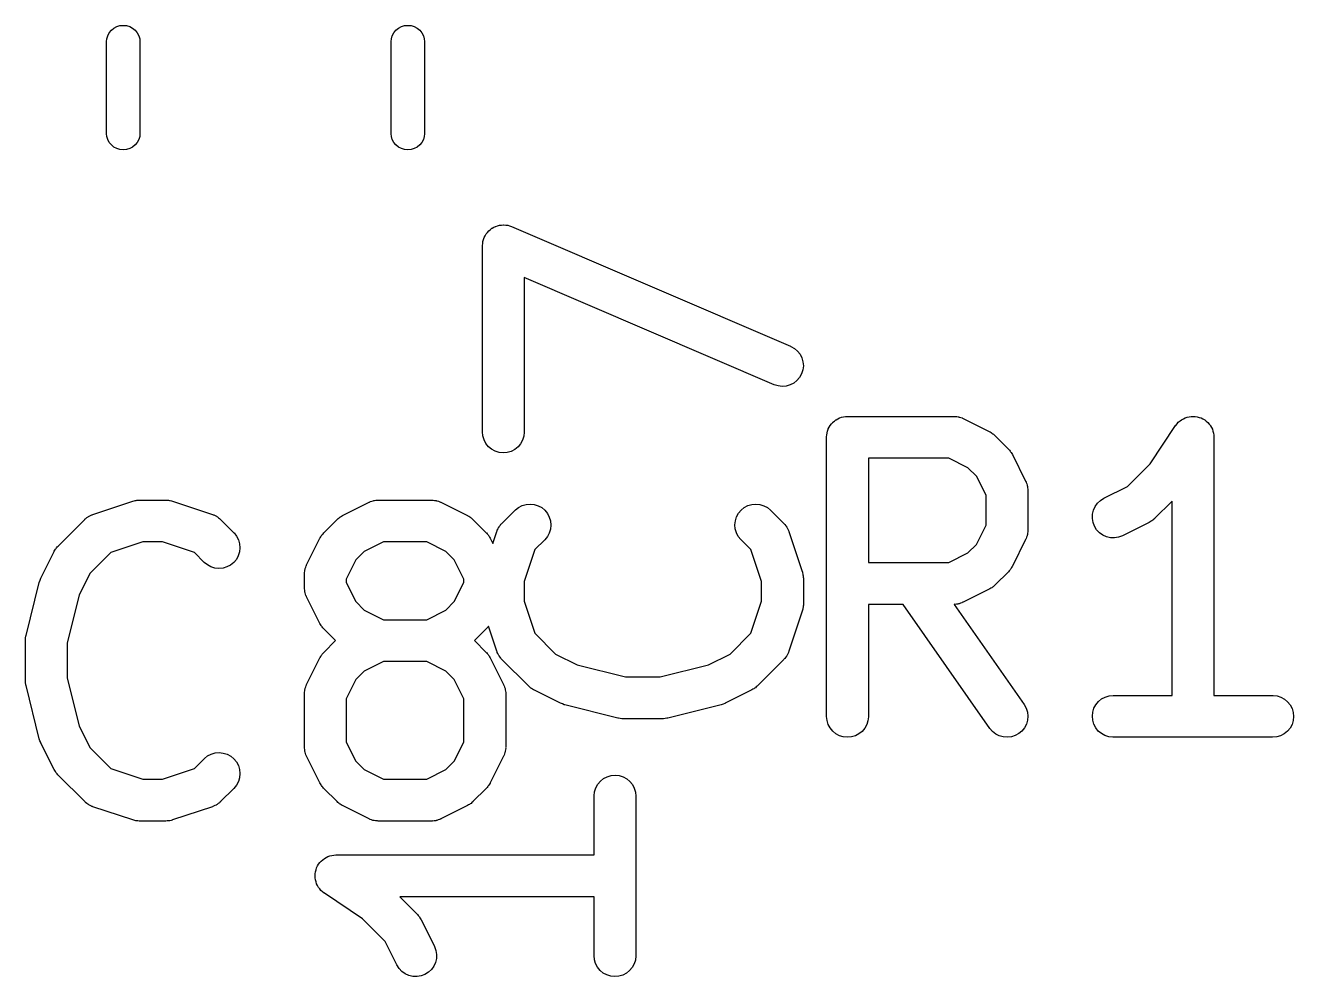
# Model space of a CAD drawing. Extents: x 3.16 to 4.71, y -4.79 to -2.88.
# Drawn here: x 3.8638 to 4.0427, y -3.4128 to -3.2786 of the extents above; entities that cross this region are included whole.
import ezdxf

# ---------------------------------------------------------------- set-up
doc = ezdxf.new("R2010")
doc.units = 0
doc.header["$MEASUREMENT"] = 0
doc.layers.add('BLACK', color=7, linetype='CONTINUOUS')

msp = doc.modelspace()

# ---------------------------------------------------------------- linework, layer by layer
at = {"layer": 'BLACK', "linetype": 'CONTINUOUS'}
for p, q in [((3.87523, -3.28053), (3.87537, -3.28008)), ((3.87537, -3.28008), (3.87559, -3.27967)), ((3.87559, -3.27967), (3.87588, -3.27931)), ((3.87588, -3.27931), (3.87624, -3.27902)), ((3.87624, -3.27902), (3.87665, -3.2788)), ((3.87665, -3.2788), (3.8771, -3.27866)), ((3.8771, -3.27866), (3.87756, -3.27862)), ((3.87756, -3.27862), (3.87802, -3.27866)), ((3.87802, -3.27866), (3.87847, -3.2788)), ((3.87847, -3.2788), (3.87888, -3.27902)), ((3.87888, -3.27902), (3.87924, -3.27931)), ((3.87924, -3.27931), (3.87953, -3.27967)), ((3.87953, -3.27967), (3.87975, -3.28008)), ((3.87975, -3.28008), (3.87989, -3.28053)), ((3.91539, -3.28053), (3.91552, -3.28008)), ((3.91552, -3.28008), (3.91574, -3.27967)), ((3.91574, -3.27967), (3.91604, -3.27931)), ((3.91604, -3.27931), (3.9164, -3.27902)), ((3.9164, -3.27902), (3.91681, -3.2788)), ((3.91681, -3.2788), (3.91725, -3.27866)), ((3.91725, -3.27866), (3.91772, -3.27862)), ((3.91772, -3.27862), (3.91818, -3.27866)), ((3.91818, -3.27866), (3.91862, -3.2788)), ((3.91862, -3.2788), (3.91904, -3.27902)), ((3.91904, -3.27902), (3.91939, -3.27931)), ((3.91939, -3.27931), (3.91969, -3.27967)), ((3.91969, -3.27967), (3.91991, -3.28008)), ((3.91991, -3.28008), (3.92004, -3.28053)), ((3.8752, -3.28088), (3.87523, -3.28053)), ((3.8752, -3.29393), (3.8752, -3.28088)), ((3.87989, -3.28053), (3.87992, -3.28088)), ((3.87992, -3.28088), (3.87992, -3.29393)), ((3.91535, -3.28088), (3.91539, -3.28053)), ((3.91535, -3.29393), (3.91535, -3.28088)), ((3.92004, -3.28053), (3.92008, -3.28088)), ((3.92008, -3.28088), (3.92008, -3.29393)), ((3.87523, -3.29427), (3.8752, -3.29393)), ((3.87537, -3.29472), (3.87523, -3.29427)), ((3.87989, -3.29427), (3.87975, -3.29472)), ((3.87992, -3.29393), (3.87989, -3.29427)), ((3.91539, -3.29427), (3.91535, -3.29393)), ((3.91552, -3.29472), (3.91539, -3.29427)), ((3.92004, -3.29427), (3.91991, -3.29472)), ((3.92008, -3.29393), (3.92004, -3.29427)), ((3.87559, -3.29513), (3.87537, -3.29472)), ((3.87588, -3.29549), (3.87559, -3.29513)), ((3.87624, -3.29578), (3.87588, -3.29549)), ((3.87665, -3.296), (3.87624, -3.29578)), ((3.8771, -3.29614), (3.87665, -3.296)), ((3.87756, -3.29618), (3.8771, -3.29614)), ((3.87802, -3.29614), (3.87756, -3.29618)), ((3.87847, -3.296), (3.87802, -3.29614)), ((3.87888, -3.29578), (3.87847, -3.296)), ((3.87924, -3.29549), (3.87888, -3.29578)), ((3.87953, -3.29513), (3.87924, -3.29549)), ((3.87975, -3.29472), (3.87953, -3.29513)), ((3.91574, -3.29513), (3.91552, -3.29472)), ((3.91604, -3.29549), (3.91574, -3.29513)), ((3.9164, -3.29578), (3.91604, -3.29549)), ((3.91681, -3.296), (3.9164, -3.29578)), ((3.91725, -3.29614), (3.91681, -3.296)), ((3.91772, -3.29618), (3.91725, -3.29614)), ((3.91818, -3.29614), (3.91772, -3.29618)), ((3.91862, -3.296), (3.91818, -3.29614)), ((3.91904, -3.29578), (3.91862, -3.296)), ((3.91939, -3.29549), (3.91904, -3.29578)), ((3.91969, -3.29513), (3.91939, -3.29549)), ((3.91991, -3.29472), (3.91969, -3.29513)), ((3.92984, -3.3071), (3.93009, -3.30697)), ((3.93009, -3.30697), (3.9301, -3.30697)), ((3.9301, -3.30697), (3.93011, -3.30697)), ((3.93011, -3.30697), (3.93037, -3.30689)), ((3.93037, -3.30689), (3.93064, -3.30681)), ((3.93064, -3.30681), (3.93065, -3.30681)), ((3.93065, -3.30681), (3.93066, -3.30681)), ((3.93066, -3.30681), (3.93094, -3.30678)), ((3.93094, -3.30678), (3.93122, -3.30676)), ((3.93122, -3.30676), (3.93123, -3.30676)), ((3.93123, -3.30676), (3.93124, -3.30676)), ((3.93124, -3.30676), (3.93152, -3.30679)), ((3.93152, -3.30679), (3.93179, -3.30682)), ((3.93179, -3.30682), (3.9318, -3.30682)), ((3.9318, -3.30682), (3.93181, -3.30682)), ((3.93181, -3.30682), (3.93208, -3.30691)), ((3.93208, -3.30691), (3.93234, -3.30699)), ((3.93234, -3.30699), (3.93235, -3.30699)), ((3.93235, -3.30699), (3.93236, -3.307)), ((3.9284, -3.30881), (3.92848, -3.30855)), ((3.92848, -3.30855), (3.92849, -3.30854)), ((3.92849, -3.30853), (3.92862, -3.30829)), ((3.92849, -3.30854), (3.92849, -3.30853)), ((3.92862, -3.30829), (3.92876, -3.30804)), ((3.92876, -3.30804), (3.92877, -3.30803)), ((3.92877, -3.30803), (3.92895, -3.30781)), ((3.92877, -3.30803), (3.92877, -3.30803)), ((3.92895, -3.30781), (3.92913, -3.3076)), ((3.92913, -3.3076), (3.92914, -3.3076)), ((3.92914, -3.30759), (3.92937, -3.30741)), ((3.92914, -3.3076), (3.92914, -3.30759)), ((3.92937, -3.30741), (3.92958, -3.30724)), ((3.92958, -3.30724), (3.92959, -3.30724)), ((3.92959, -3.30724), (3.9296, -3.30723)), ((3.9296, -3.30723), (3.92984, -3.3071)), ((3.93236, -3.307), (3.97173, -3.32387)), ((3.92824, -3.30965), (3.92828, -3.30937)), ((3.92824, -3.30966), (3.92824, -3.30965)), ((3.92824, -3.30967), (3.92824, -3.30966)), ((3.92824, -3.30971), (3.92824, -3.30967)), ((3.92824, -3.33596), (3.92824, -3.30971)), ((3.92828, -3.30937), (3.92831, -3.3091)), ((3.92831, -3.30908), (3.9284, -3.30881)), ((3.92831, -3.30909), (3.92831, -3.30908)), ((3.92831, -3.3091), (3.92831, -3.30909)), ((3.9694, -3.3293), (3.93415, -3.31419)), ((3.93415, -3.31419), (3.93415, -3.33596)), ((3.97173, -3.32387), (3.97177, -3.32389)), ((3.97177, -3.32389), (3.97227, -3.32417)), ((3.97227, -3.32417), (3.9727, -3.32455)), ((3.9727, -3.32455), (3.97306, -3.325)), ((3.97306, -3.325), (3.97332, -3.32552)), ((3.97332, -3.32552), (3.97347, -3.32607)), ((3.97352, -3.32665), (3.97345, -3.32722)), ((3.97347, -3.32607), (3.97352, -3.32665)), ((3.97299, -3.32827), (3.97262, -3.32871)), ((3.97327, -3.32777), (3.97299, -3.32827)), ((3.97345, -3.32722), (3.97327, -3.32777)), ((3.96995, -3.32947), (3.9694, -3.3293)), ((3.97052, -3.32954), (3.96995, -3.32947)), ((3.9711, -3.32949), (3.97052, -3.32954)), ((3.97165, -3.32933), (3.9711, -3.32949)), ((3.97217, -3.32907), (3.97165, -3.32933)), ((3.97262, -3.32871), (3.97217, -3.32907)), ((3.97891, -3.33389), (3.97918, -3.33381)), ((3.97918, -3.33381), (3.97919, -3.33381)), ((3.97919, -3.33381), (3.9792, -3.33381)), ((3.9792, -3.33381), (3.97948, -3.33378)), ((3.97948, -3.33378), (3.97975, -3.33376)), ((3.97975, -3.33376), (3.99475, -3.33376)), ((3.99475, -3.33376), (3.99479, -3.33376)), ((3.99479, -3.33376), (3.99488, -3.33377)), ((3.99488, -3.33377), (3.99497, -3.33376)), ((3.99497, -3.33376), (3.99516, -3.3338)), ((3.99516, -3.3338), (3.99536, -3.33382)), ((3.99536, -3.33382), (3.99545, -3.33385)), ((4.02768, -3.33388), (4.02794, -3.33381)), ((4.02794, -3.33381), (4.02795, -3.33381)), ((4.02795, -3.33381), (4.02823, -3.33378)), ((4.02795, -3.33381), (4.02795, -3.33381)), ((4.02823, -3.33378), (4.02852, -3.33376)), ((4.02852, -3.33376), (4.02852, -3.33376)), ((4.02852, -3.33376), (4.02882, -3.33379)), ((4.02852, -3.33376), (4.02852, -3.33376)), ((4.02882, -3.33379), (4.02909, -3.33382)), ((4.02909, -3.33382), (4.02909, -3.33382)), ((4.02909, -3.33382), (4.02909, -3.33382)), ((4.02909, -3.33382), (4.02938, -3.33391)), ((3.97695, -3.33583), (3.97703, -3.33556)), ((3.97703, -3.33556), (3.97704, -3.33555)), ((3.97704, -3.33554), (3.97717, -3.3353)), ((3.97704, -3.33555), (3.97704, -3.33554)), ((3.97717, -3.3353), (3.9773, -3.33506)), ((3.9773, -3.33506), (3.97731, -3.33505)), ((3.97731, -3.33505), (3.97732, -3.33504)), ((3.97732, -3.33504), (3.9775, -3.33483)), ((3.9775, -3.33483), (3.97767, -3.33461)), ((3.97767, -3.33461), (3.97768, -3.33461)), ((3.97768, -3.33461), (3.97769, -3.3346)), ((3.97769, -3.3346), (3.9779, -3.33443)), ((3.9779, -3.33443), (3.97812, -3.33425)), ((3.97812, -3.33425), (3.97813, -3.33424)), ((3.97813, -3.33424), (3.97814, -3.33424)), ((3.97814, -3.33424), (3.97838, -3.33411)), ((3.97838, -3.33411), (3.97863, -3.33398)), ((3.97863, -3.33398), (3.97864, -3.33397)), ((3.97864, -3.33397), (3.97865, -3.33397)), ((3.97865, -3.33397), (3.97891, -3.33389)), ((3.99545, -3.33385), (3.99553, -3.33386)), ((3.99553, -3.33386), (3.99572, -3.33393)), ((3.99572, -3.33393), (3.99591, -3.33399)), ((3.99591, -3.33399), (3.99599, -3.33404)), ((3.99599, -3.33404), (3.99607, -3.33407)), ((3.99607, -3.33407), (3.99982, -3.33594)), ((4.02245, -3.34045), (4.02604, -3.33507)), ((4.02604, -3.33507), (4.02606, -3.33504)), ((4.02606, -3.33504), (4.02625, -3.33481)), ((4.02606, -3.33504), (4.02606, -3.33504)), ((4.02606, -3.33504), (4.02606, -3.33504)), ((4.02606, -3.33504), (4.02606, -3.33504)), ((4.02625, -3.33481), (4.02643, -3.3346)), ((4.02643, -3.33459), (4.02667, -3.33441)), ((4.02643, -3.3346), (4.02643, -3.33459)), ((4.02643, -3.3346), (4.02643, -3.3346)), ((4.02667, -3.33441), (4.02688, -3.33424)), ((4.02688, -3.33423), (4.02715, -3.33409)), ((4.02688, -3.33424), (4.02688, -3.33423)), ((4.02688, -3.33424), (4.02688, -3.33424)), ((4.02715, -3.33409), (4.02739, -3.33397)), ((4.02739, -3.33397), (4.02768, -3.33388)), ((4.02739, -3.33397), (4.02739, -3.33397)), ((4.02739, -3.33397), (4.02739, -3.33397)), ((4.02938, -3.33391), (4.02964, -3.33399)), ((4.02964, -3.33399), (4.02964, -3.33399)), ((4.02964, -3.33399), (4.02964, -3.33399)), ((4.02964, -3.33399), (4.0299, -3.33413)), ((4.0299, -3.33413), (4.03015, -3.33426)), ((4.03015, -3.33426), (4.03015, -3.33426)), ((4.03015, -3.33426), (4.03015, -3.33426)), ((4.03015, -3.33426), (4.03036, -3.33444)), ((4.03036, -3.33444), (4.03059, -3.33463)), ((4.03059, -3.33463), (4.03059, -3.33463)), ((4.03059, -3.33463), (4.03059, -3.33463)), ((4.03059, -3.33463), (4.03079, -3.33487)), ((4.03079, -3.33487), (4.03096, -3.33507)), ((4.03096, -3.33507), (4.03096, -3.33508)), ((4.03096, -3.33508), (4.03096, -3.33508)), ((4.03096, -3.33508), (4.0311, -3.33535)), ((4.0311, -3.33535), (4.03123, -3.33558)), ((4.03123, -3.33558), (4.03123, -3.33558)), ((4.03123, -3.33558), (4.03123, -3.33559)), ((4.03123, -3.33559), (4.03131, -3.33586)), ((3.9283, -3.33653), (3.92824, -3.33596)), ((3.92847, -3.33708), (3.9283, -3.33653)), ((3.92874, -3.33759), (3.92847, -3.33708)), ((3.93391, -3.33712), (3.93363, -3.33763)), ((3.93408, -3.33657), (3.93391, -3.33712)), ((3.93415, -3.336), (3.93408, -3.33657)), ((3.93415, -3.33596), (3.93415, -3.336)), ((3.9768, -3.33667), (3.97683, -3.33639)), ((3.9768, -3.33669), (3.9768, -3.33667)), ((3.9768, -3.33671), (3.9768, -3.33669)), ((3.9768, -3.33669), (3.9768, -3.33669)), ((3.9768, -3.33669), (3.9768, -3.33669)), ((3.9768, -3.37608), (3.9768, -3.33671)), ((3.97683, -3.33639), (3.97686, -3.33611)), ((3.97686, -3.33609), (3.97695, -3.33583)), ((3.97686, -3.3361), (3.97686, -3.33609)), ((3.97686, -3.33611), (3.97686, -3.3361)), ((3.99982, -3.33594), (3.99986, -3.33596)), ((3.99986, -3.33596), (4, -3.33605)), ((4, -3.33605), (4.00014, -3.33613)), ((4.00014, -3.33613), (4.00024, -3.33621)), ((4.00024, -3.33621), (4.00034, -3.33627)), ((4.00034, -3.33627), (4.00046, -3.33639)), ((4.00046, -3.33639), (4.00059, -3.33649)), ((4.00059, -3.33649), (4.00246, -3.33837)), ((4.03131, -3.33586), (4.03139, -3.33613)), ((4.03139, -3.33613), (4.03139, -3.33614)), ((4.03139, -3.33614), (4.03139, -3.33614)), ((4.03139, -3.33614), (4.03142, -3.33643)), ((4.03142, -3.33643), (4.03145, -3.33671)), ((4.03145, -3.33671), (4.03145, -3.37313)), ((3.9291, -3.33804), (3.92874, -3.33759)), ((3.92954, -3.33841), (3.9291, -3.33804)), ((3.93005, -3.33868), (3.92954, -3.33841)), ((3.9306, -3.33885), (3.93005, -3.33868)), ((3.93118, -3.33891), (3.9306, -3.33885)), ((3.93175, -3.33886), (3.93118, -3.33891)), ((3.9323, -3.3387), (3.93175, -3.33886)), ((3.93281, -3.33843), (3.9323, -3.3387)), ((3.93326, -3.33807), (3.93281, -3.33843)), ((3.93363, -3.33763), (3.93326, -3.33807)), ((4.00246, -3.33837), (4.00249, -3.3384)), ((4.00249, -3.3384), (4.0026, -3.33853)), ((4.0026, -3.33853), (4.00271, -3.33865)), ((4.00271, -3.33865), (4.00277, -3.33875)), ((4.00277, -3.33875), (4.00285, -3.33885)), ((4.00285, -3.33885), (4.00293, -3.339)), ((4.00293, -3.339), (4.00302, -3.33914)), ((4.00302, -3.33914), (4.00489, -3.34289)), ((3.98271, -3.33966), (3.98271, -3.35438)), ((3.99405, -3.33966), (3.98271, -3.33966)), ((3.99675, -3.34101), (3.99405, -3.33966)), ((4.01925, -3.34366), (4.02245, -3.34045)), ((3.99795, -3.34221), (3.99675, -3.34101)), ((3.9993, -3.3449), (3.99795, -3.34221)), ((4.00489, -3.34289), (4.00491, -3.34292)), ((4.00491, -3.34292), (4.00494, -3.34301)), ((4.00494, -3.34301), (4.00498, -3.34308)), ((4.00498, -3.34308), (4.00504, -3.34328)), ((4.00504, -3.34328), (4.00511, -3.34346)), ((4.00511, -3.34346), (4.00512, -3.34355)), ((4.00512, -3.34355), (4.00515, -3.34363)), ((4.00515, -3.34363), (4.00517, -3.34383)), ((4.00517, -3.34383), (4.0052, -3.34403)), ((4.0052, -3.34403), (4.00519, -3.34412)), ((4.00519, -3.34412), (4.0052, -3.34421)), ((4.0052, -3.34421), (4.0052, -3.34983)), ((4.01593, -3.34532), (4.01925, -3.34366)), ((3.87327, -3.34759), (3.87889, -3.34572)), ((3.87889, -3.34572), (3.87893, -3.3457)), ((3.87893, -3.3457), (3.8791, -3.34567)), ((3.8791, -3.34567), (3.87925, -3.34562)), ((3.87925, -3.34562), (3.87938, -3.34561)), ((3.87938, -3.34561), (3.8795, -3.34558)), ((3.8795, -3.34558), (3.87966, -3.34558)), ((3.87966, -3.34558), (3.87983, -3.34557)), ((3.87983, -3.34557), (3.88358, -3.34557)), ((3.88358, -3.34557), (3.88362, -3.34557)), ((3.88362, -3.34557), (3.88378, -3.34558)), ((3.88378, -3.34558), (3.88395, -3.34559)), ((3.88395, -3.34559), (3.88407, -3.34562)), ((3.88407, -3.34562), (3.88419, -3.34563)), ((3.88419, -3.34563), (3.88435, -3.34568)), ((3.88435, -3.34568), (3.88451, -3.34572)), ((3.88451, -3.34572), (3.89014, -3.34759)), ((3.9085, -3.34775), (3.91225, -3.34588)), ((3.91225, -3.34588), (3.91229, -3.34586)), ((3.91229, -3.34586), (3.91237, -3.34583)), ((3.91237, -3.34583), (3.91245, -3.34579)), ((3.91245, -3.34579), (3.91264, -3.34573)), ((3.91264, -3.34573), (3.91283, -3.34566)), ((3.91283, -3.34566), (3.91292, -3.34565)), ((3.91292, -3.34565), (3.913, -3.34562)), ((3.913, -3.34562), (3.9132, -3.3456)), ((3.9132, -3.3456), (3.9134, -3.34557)), ((3.9134, -3.34557), (3.91349, -3.34557)), ((3.91349, -3.34557), (3.91357, -3.34557)), ((3.91357, -3.34557), (3.92107, -3.34557)), ((3.92107, -3.34557), (3.92111, -3.34557)), ((3.92111, -3.34557), (3.9212, -3.34558)), ((3.9212, -3.34558), (3.92129, -3.34557)), ((3.92129, -3.34557), (3.92149, -3.34561)), ((3.92149, -3.34561), (3.92169, -3.34563)), ((3.92169, -3.34563), (3.92177, -3.34566)), ((3.92177, -3.34566), (3.92185, -3.34567)), ((3.92185, -3.34567), (3.92204, -3.34574)), ((3.92204, -3.34574), (3.92224, -3.3458)), ((3.92224, -3.3458), (3.92231, -3.34585)), ((3.92231, -3.34585), (3.92239, -3.34588)), ((3.92239, -3.34588), (3.92614, -3.34775)), ((3.93334, -3.3466), (3.93385, -3.34634)), ((3.93385, -3.34634), (3.9344, -3.34618)), ((3.9344, -3.34618), (3.93498, -3.34613)), ((3.93498, -3.34613), (3.93555, -3.34619)), ((3.93555, -3.34619), (3.9361, -3.34636)), ((3.9361, -3.34636), (3.93661, -3.34664)), ((3.96519, -3.34662), (3.9657, -3.34635)), ((3.9657, -3.34635), (3.96625, -3.34618)), ((3.96625, -3.34618), (3.96683, -3.34613)), ((3.96683, -3.34613), (3.9674, -3.34619)), ((3.9674, -3.34619), (3.96795, -3.34636)), ((3.96795, -3.34636), (3.96846, -3.34663)), ((3.9993, -3.34913), (3.9993, -3.3449)), ((4.01469, -3.34649), (4.01502, -3.34602)), ((4.01502, -3.34602), (4.01544, -3.34562)), ((4.01544, -3.34562), (4.01593, -3.34532)), ((4.02554, -3.34571), (4.02309, -3.34817)), ((4.02554, -3.37313), (4.02554, -3.34571)), ((3.87227, -3.34816), (3.87244, -3.34804)), ((3.87244, -3.34804), (3.8726, -3.34792)), ((3.8726, -3.34792), (3.87267, -3.34788)), ((3.87267, -3.34788), (3.87274, -3.34783)), ((3.87274, -3.34783), (3.87293, -3.34774)), ((3.87293, -3.34774), (3.87311, -3.34765)), ((3.87311, -3.34765), (3.87319, -3.34763)), ((3.87319, -3.34763), (3.87327, -3.34759)), ((3.89014, -3.34759), (3.89017, -3.34761)), ((3.89017, -3.34761), (3.89025, -3.34764)), ((3.89025, -3.34764), (3.89034, -3.34767)), ((3.89034, -3.34767), (3.89051, -3.34776)), ((3.89051, -3.34776), (3.8907, -3.34785)), ((3.8907, -3.34785), (3.89077, -3.3479)), ((3.89077, -3.3479), (3.89084, -3.34794)), ((3.89084, -3.34794), (3.891, -3.34807)), ((3.891, -3.34807), (3.89116, -3.34819)), ((3.90789, -3.34817), (3.90802, -3.34806)), ((3.90802, -3.34806), (3.90812, -3.34799)), ((3.90812, -3.34799), (3.90822, -3.34792)), ((3.90822, -3.34792), (3.90836, -3.34784)), ((3.90836, -3.34784), (3.9085, -3.34775)), ((3.92614, -3.34775), (3.92618, -3.34777)), ((3.92618, -3.34777), (3.92632, -3.34786)), ((3.92632, -3.34786), (3.92646, -3.34794)), ((3.92646, -3.34794), (3.92656, -3.34802)), ((3.92656, -3.34802), (3.92666, -3.34808)), ((3.92666, -3.34808), (3.92678, -3.3482)), ((3.93098, -3.34887), (3.93286, -3.34699)), ((3.93286, -3.34699), (3.93289, -3.34696)), ((3.93289, -3.34696), (3.93334, -3.3466)), ((3.93661, -3.34664), (3.93705, -3.34701)), ((3.93705, -3.34701), (3.93741, -3.34746)), ((3.93741, -3.34746), (3.93768, -3.34797)), ((3.93768, -3.34797), (3.93784, -3.34852)), ((3.96393, -3.34848), (3.9641, -3.34793)), ((3.9641, -3.34793), (3.96437, -3.34742)), ((3.96437, -3.34742), (3.96474, -3.34698)), ((3.96474, -3.34698), (3.96519, -3.34662)), ((3.96846, -3.34663), (3.9689, -3.34699)), ((3.9689, -3.34699), (3.97078, -3.34887)), ((4.0143, -3.34815), (4.01432, -3.34757)), ((4.0144, -3.34872), (4.0143, -3.34815)), ((4.01432, -3.34757), (4.01445, -3.34701)), ((4.01445, -3.34701), (4.01469, -3.34649)), ((3.86837, -3.35206), (3.87212, -3.34831)), ((3.87212, -3.34831), (3.87214, -3.34828)), ((3.87214, -3.34828), (3.87221, -3.34822)), ((3.87221, -3.34822), (3.87227, -3.34816)), ((3.89116, -3.34819), (3.89122, -3.34825)), ((3.89122, -3.34825), (3.89129, -3.34831)), ((3.89129, -3.34831), (3.89316, -3.35018)), ((3.90586, -3.35018), (3.90774, -3.34831)), ((3.90774, -3.34831), (3.90777, -3.34828)), ((3.90777, -3.34828), (3.90789, -3.34817)), ((3.92678, -3.3482), (3.92691, -3.34831)), ((3.92691, -3.34831), (3.92878, -3.35018)), ((3.93028, -3.34998), (3.93032, -3.3499)), ((3.93032, -3.3499), (3.93034, -3.34982)), ((3.93034, -3.34982), (3.93044, -3.34964)), ((3.93044, -3.34964), (3.93052, -3.34946)), ((3.93052, -3.34946), (3.93058, -3.34939)), ((3.93058, -3.34939), (3.93062, -3.34931)), ((3.93062, -3.34931), (3.93075, -3.34916)), ((3.93075, -3.34916), (3.93086, -3.34899)), ((3.93086, -3.34899), (3.93093, -3.34894)), ((3.93093, -3.34894), (3.93098, -3.34887)), ((3.93784, -3.34966), (3.93767, -3.35022)), ((3.93784, -3.34852), (3.9379, -3.34909)), ((3.9379, -3.34909), (3.93784, -3.34966)), ((3.96386, -3.34905), (3.96393, -3.34848)), ((3.96391, -3.34962), (3.96386, -3.34905)), ((3.96407, -3.35018), (3.96391, -3.34962)), ((3.97078, -3.34887), (3.97081, -3.3489)), ((3.97081, -3.3489), (3.97086, -3.34897)), ((3.97086, -3.34897), (3.97093, -3.34903)), ((3.97093, -3.34903), (3.97104, -3.34919)), ((3.97104, -3.34919), (3.97117, -3.34935)), ((3.97117, -3.34935), (3.97121, -3.34942)), ((3.97121, -3.34942), (3.97126, -3.3495)), ((3.97126, -3.3495), (3.97134, -3.34968)), ((3.97134, -3.34968), (3.97143, -3.34986)), ((3.97143, -3.34986), (3.97146, -3.34994)), ((3.97146, -3.34994), (3.97149, -3.35002)), ((3.99795, -3.35183), (3.9993, -3.34913)), ((4.0052, -3.34987), (4.00519, -3.34996)), ((4.0052, -3.34983), (4.0052, -3.34987)), ((4.0146, -3.34926), (4.0144, -3.34872)), ((4.0149, -3.34975), (4.0146, -3.34926)), ((4.01529, -3.35017), (4.0149, -3.34975)), ((4.02232, -3.34872), (4.01857, -3.3506)), ((4.02246, -3.34863), (4.02232, -3.34872)), ((4.02261, -3.34856), (4.02246, -3.34863)), ((4.0227, -3.34848), (4.02261, -3.34856)), ((4.02281, -3.34842), (4.0227, -3.34848)), ((4.02293, -3.3483), (4.02281, -3.34842)), ((4.02306, -3.3482), (4.02293, -3.3483)), ((4.02309, -3.34817), (4.02306, -3.3482)), ((3.88031, -3.35147), (3.8758, -3.35297)), ((3.8831, -3.35147), (3.88031, -3.35147)), ((3.88761, -3.35297), (3.8831, -3.35147)), ((3.89316, -3.35018), (3.89319, -3.35021)), ((3.89319, -3.35021), (3.89355, -3.35066)), ((3.89355, -3.35066), (3.89382, -3.35117)), ((3.89382, -3.35117), (3.89398, -3.35173)), ((3.89398, -3.35173), (3.89403, -3.3523)), ((3.90343, -3.3547), (3.90531, -3.35095)), ((3.90531, -3.35095), (3.90533, -3.35091)), ((3.90533, -3.35091), (3.90542, -3.35077)), ((3.90542, -3.35077), (3.9055, -3.35063)), ((3.9055, -3.35063), (3.90557, -3.35053)), ((3.90557, -3.35053), (3.90564, -3.35043)), ((3.90564, -3.35043), (3.90576, -3.35031)), ((3.90576, -3.35031), (3.90586, -3.35018)), ((3.91427, -3.35147), (3.91157, -3.35282)), ((3.92038, -3.35147), (3.91427, -3.35147)), ((3.92307, -3.35282), (3.92038, -3.35147)), ((3.92878, -3.35018), (3.92881, -3.35021)), ((3.92881, -3.35021), (3.92892, -3.35034)), ((3.92892, -3.35034), (3.92903, -3.35046)), ((3.92903, -3.35046), (3.9291, -3.35056)), ((3.9291, -3.35056), (3.92917, -3.35066)), ((3.92917, -3.35066), (3.92925, -3.35081)), ((3.92925, -3.35081), (3.92934, -3.35095)), ((3.92934, -3.35095), (3.92971, -3.3517)), ((3.92971, -3.3517), (3.93027, -3.35002)), ((3.93027, -3.35002), (3.93028, -3.34998)), ((3.93703, -3.35117), (3.93565, -3.35255)), ((3.9374, -3.35072), (3.93703, -3.35117)), ((3.93767, -3.35022), (3.9374, -3.35072)), ((3.96434, -3.35069), (3.96407, -3.35018)), ((3.9647, -3.35114), (3.96434, -3.35069)), ((3.96473, -3.35117), (3.9647, -3.35114)), ((3.96611, -3.35255), (3.96473, -3.35117)), ((3.97149, -3.35002), (3.97337, -3.35565)), ((4.00489, -3.35115), (4.00302, -3.3549)), ((4.00492, -3.35107), (4.00489, -3.35115)), ((4.00496, -3.35099), (4.00492, -3.35107)), ((4.00502, -3.3508), (4.00496, -3.35099)), ((4.0051, -3.35061), (4.00502, -3.3508)), ((4.00511, -3.35053), (4.0051, -3.35061)), ((4.00514, -3.35045), (4.00511, -3.35053)), ((4.00516, -3.35024), (4.00514, -3.35045)), ((4.00519, -3.35005), (4.00516, -3.35024)), ((4.00519, -3.34996), (4.00519, -3.35005)), ((4.01576, -3.35051), (4.01529, -3.35017)), ((4.01628, -3.35075), (4.01576, -3.35051)), ((4.01685, -3.35088), (4.01628, -3.35075)), ((4.01742, -3.3509), (4.01685, -3.35088)), ((4.01799, -3.35081), (4.01742, -3.3509)), ((4.01853, -3.35062), (4.01799, -3.35081)), ((4.01857, -3.3506), (4.01853, -3.35062)), ((3.86594, -3.35657), (3.86781, -3.35282)), ((3.86781, -3.35282), (3.86783, -3.35279)), ((3.86783, -3.35279), (3.86792, -3.35265)), ((3.86792, -3.35265), (3.868, -3.3525)), ((3.868, -3.3525), (3.86808, -3.35241)), ((3.86808, -3.35241), (3.86814, -3.3523)), ((3.86814, -3.3523), (3.86826, -3.35218)), ((3.86826, -3.35218), (3.86837, -3.35206)), ((3.8758, -3.35297), (3.87288, -3.35589)), ((3.88899, -3.35436), (3.88761, -3.35297)), ((3.89379, -3.35342), (3.89352, -3.35393)), ((3.89397, -3.35287), (3.89379, -3.35342)), ((3.89403, -3.3523), (3.89397, -3.35287)), ((3.91157, -3.35282), (3.91038, -3.35402)), ((3.92427, -3.35402), (3.92307, -3.35282)), ((3.93565, -3.35255), (3.93415, -3.35706)), ((3.96761, -3.35706), (3.96611, -3.35255)), ((3.99405, -3.35438), (3.99675, -3.35303)), ((3.99675, -3.35303), (3.99795, -3.35183)), ((3.88943, -3.35472), (3.88899, -3.35436)), ((3.88994, -3.35499), (3.88943, -3.35472)), ((3.89049, -3.35516), (3.88994, -3.35499)), ((3.89107, -3.35522), (3.89049, -3.35516)), ((3.89164, -3.35517), (3.89107, -3.35522)), ((3.89219, -3.355), (3.89164, -3.35517)), ((3.8927, -3.35473), (3.89219, -3.355)), ((3.89315, -3.35437), (3.8927, -3.35473)), ((3.89352, -3.35393), (3.89315, -3.35437)), ((3.90321, -3.35532), (3.90323, -3.35524)), ((3.90323, -3.35524), (3.9033, -3.35505)), ((3.9033, -3.35505), (3.90336, -3.35485)), ((3.90336, -3.35485), (3.9034, -3.35478)), ((3.9034, -3.35478), (3.90343, -3.3547)), ((3.91038, -3.35402), (3.90903, -3.35672)), ((3.92562, -3.35672), (3.92427, -3.35402)), ((3.98271, -3.35438), (3.99405, -3.35438)), ((4.00283, -3.35522), (4.00275, -3.35532)), ((4.00291, -3.35508), (4.00283, -3.35522)), ((4.003, -3.35494), (4.00291, -3.35508)), ((4.00302, -3.3549), (4.003, -3.35494)), ((3.86573, -3.35711), (3.86583, -3.35685)), ((3.86583, -3.35685), (3.86593, -3.3566)), ((3.86593, -3.35659), (3.86594, -3.35657)), ((3.86593, -3.3566), (3.86593, -3.35659)), ((3.87288, -3.35589), (3.87136, -3.35892)), ((3.90312, -3.35598), (3.90313, -3.35589)), ((3.90312, -3.35602), (3.90312, -3.35598)), ((3.90312, -3.35789), (3.90312, -3.35602)), ((3.90313, -3.3558), (3.90316, -3.3556)), ((3.90313, -3.35589), (3.90313, -3.3558)), ((3.90316, -3.3556), (3.90319, -3.3554)), ((3.90319, -3.3554), (3.90321, -3.35532)), ((3.90903, -3.35672), (3.90903, -3.3572)), ((3.92562, -3.3572), (3.92562, -3.35672)), ((3.93415, -3.35706), (3.93415, -3.35985)), ((3.96761, -3.35985), (3.96761, -3.35706)), ((3.97337, -3.35565), (3.97338, -3.35569)), ((3.97338, -3.35569), (3.97341, -3.35585)), ((3.97341, -3.35585), (3.97346, -3.35601)), ((3.97346, -3.35601), (3.97347, -3.35613)), ((3.97347, -3.35613), (3.9735, -3.35625)), ((3.9735, -3.35625), (3.9735, -3.35642)), ((3.9735, -3.35642), (3.97352, -3.35658)), ((3.97352, -3.35658), (3.97352, -3.36033)), ((4.00246, -3.35567), (4.00059, -3.35754)), ((4.00257, -3.35554), (4.00246, -3.35567)), ((4.00268, -3.35542), (4.00257, -3.35554)), ((4.00275, -3.35532), (4.00268, -3.35542)), ((3.86384, -3.36468), (3.86571, -3.35718)), ((3.86571, -3.35718), (3.86572, -3.35714)), ((3.86572, -3.35714), (3.86573, -3.35712)), ((3.86573, -3.35712), (3.86573, -3.35711)), ((3.90313, -3.35798), (3.90312, -3.35789)), ((3.90313, -3.35807), (3.90313, -3.35798)), ((3.90316, -3.35827), (3.90313, -3.35807)), ((3.90318, -3.35847), (3.90316, -3.35827)), ((3.9032, -3.35855), (3.90318, -3.35847)), ((3.90322, -3.35864), (3.9032, -3.35855)), ((3.90329, -3.35882), (3.90322, -3.35864)), ((3.90334, -3.35902), (3.90329, -3.35882)), ((3.90903, -3.3572), (3.91038, -3.35989)), ((3.92427, -3.35989), (3.92562, -3.3572)), ((3.99982, -3.3581), (3.99607, -3.35997)), ((3.99996, -3.35801), (3.99982, -3.3581)), ((4.00011, -3.35793), (3.99996, -3.35801)), ((4.0002, -3.35786), (4.00011, -3.35793)), ((4.00031, -3.35779), (4.0002, -3.35786)), ((4.00043, -3.35768), (4.00031, -3.35779)), ((4.00056, -3.35757), (4.00043, -3.35768)), ((4.00059, -3.35754), (4.00056, -3.35757)), ((3.87136, -3.35892), (3.86966, -3.36576)), ((3.90339, -3.35909), (3.90334, -3.35902)), ((3.90341, -3.35918), (3.90339, -3.35909)), ((3.90343, -3.35921), (3.90341, -3.35918)), ((3.90531, -3.36296), (3.90343, -3.35921)), ((3.91038, -3.35989), (3.91157, -3.36109)), ((3.92307, -3.36109), (3.92427, -3.35989)), ((3.93415, -3.35985), (3.93565, -3.36436)), ((3.96611, -3.36436), (3.96761, -3.35985)), ((3.97352, -3.36037), (3.9735, -3.36054)), ((3.9735, -3.36054), (3.9735, -3.3607)), ((3.97352, -3.36033), (3.97352, -3.36037)), ((3.98759, -3.36028), (3.98271, -3.36028)), ((3.98271, -3.36028), (3.98271, -3.37608)), ((3.99983, -3.37777), (3.98759, -3.36028)), ((3.99484, -3.36027), (3.99479, -3.36028)), ((3.99479, -3.36028), (4.00467, -3.37438)), ((3.99492, -3.36028), (3.99484, -3.36027)), ((3.99512, -3.36025), (3.99492, -3.36028)), ((3.99532, -3.36023), (3.99512, -3.36025)), ((3.99541, -3.3602), (3.99532, -3.36023)), ((3.99549, -3.36019), (3.99541, -3.3602)), ((3.99568, -3.36012), (3.99549, -3.36019)), ((3.99588, -3.36006), (3.99568, -3.36012)), ((3.99595, -3.36002), (3.99588, -3.36006)), ((3.99603, -3.35999), (3.99595, -3.36002)), ((3.99607, -3.35997), (3.99603, -3.35999)), ((3.91157, -3.36109), (3.91427, -3.36244)), ((3.91427, -3.36244), (3.92038, -3.36244)), ((3.92038, -3.36244), (3.92307, -3.36109)), ((3.97337, -3.36126), (3.97149, -3.36689)), ((3.9734, -3.3611), (3.97337, -3.36126)), ((3.97345, -3.36094), (3.9734, -3.3611)), ((3.97347, -3.36082), (3.97345, -3.36094)), ((3.9735, -3.3607), (3.97347, -3.36082)), ((3.9054, -3.3631), (3.90531, -3.36296)), ((3.90547, -3.36325), (3.9054, -3.3631)), ((3.90555, -3.36335), (3.90547, -3.36325)), ((3.90561, -3.36345), (3.90555, -3.36335)), ((3.90573, -3.36357), (3.90561, -3.36345)), ((3.90583, -3.3637), (3.90573, -3.36357)), ((3.90586, -3.36373), (3.90583, -3.3637)), ((3.90752, -3.36539), (3.90586, -3.36373)), ((3.92878, -3.36373), (3.92712, -3.36539)), ((3.92889, -3.3636), (3.92878, -3.36373)), ((3.92901, -3.36348), (3.92889, -3.3636)), ((3.92907, -3.36338), (3.92901, -3.36348)), ((3.92909, -3.36336), (3.92907, -3.36338)), ((3.93027, -3.36689), (3.92909, -3.36336)), ((3.86375, -3.36525), (3.86379, -3.36501)), ((3.86376, -3.3653), (3.86375, -3.36525)), ((3.86375, -3.36535), (3.86376, -3.3653)), ((3.86375, -3.36539), (3.86375, -3.36535)), ((3.86375, -3.37102), (3.86375, -3.36539)), ((3.86379, -3.36501), (3.86382, -3.36478)), ((3.86382, -3.36478), (3.86383, -3.36473)), ((3.86383, -3.36473), (3.86384, -3.36468)), ((3.86966, -3.36576), (3.86966, -3.37065)), ((3.90586, -3.36705), (3.90752, -3.36539)), ((3.92712, -3.36539), (3.92878, -3.36705)), ((3.93565, -3.36436), (3.93857, -3.36728)), ((3.96319, -3.36728), (3.96611, -3.36436)), ((3.90343, -3.37157), (3.90531, -3.36782)), ((3.90531, -3.36782), (3.90533, -3.36778)), ((3.90533, -3.36778), (3.90542, -3.36764)), ((3.90542, -3.36764), (3.9055, -3.3675)), ((3.9055, -3.3675), (3.90557, -3.3674)), ((3.90557, -3.3674), (3.90564, -3.3673)), ((3.90564, -3.3673), (3.90576, -3.36718)), ((3.90576, -3.36718), (3.90586, -3.36705)), ((3.92878, -3.36705), (3.92881, -3.36708)), ((3.92881, -3.36708), (3.92892, -3.36721)), ((3.92892, -3.36721), (3.92903, -3.36733)), ((3.92903, -3.36733), (3.9291, -3.36744)), ((3.9291, -3.36744), (3.92917, -3.36753)), ((3.92917, -3.36753), (3.92925, -3.36768)), ((3.92925, -3.36768), (3.92934, -3.36782)), ((3.92934, -3.36782), (3.93121, -3.37157)), ((3.9303, -3.36697), (3.93027, -3.36689)), ((3.93033, -3.36705), (3.9303, -3.36697)), ((3.93042, -3.36723), (3.93033, -3.36705)), ((3.9305, -3.36741), (3.93042, -3.36723)), ((3.93055, -3.36749), (3.9305, -3.36741)), ((3.93059, -3.36756), (3.93055, -3.36749)), ((3.93072, -3.36772), (3.93059, -3.36756)), ((3.93084, -3.36788), (3.93072, -3.36772)), ((3.93857, -3.36728), (3.9416, -3.36879)), ((3.96016, -3.36879), (3.96319, -3.36728)), ((3.97102, -3.36775), (3.9709, -3.36792)), ((3.97115, -3.3676), (3.97102, -3.36775)), ((3.97119, -3.36752), (3.97115, -3.3676)), ((3.97124, -3.36745), (3.97119, -3.36752)), ((3.97132, -3.36727), (3.97124, -3.36745)), ((3.97142, -3.36709), (3.97132, -3.36727)), ((3.97144, -3.36701), (3.97142, -3.36709)), ((3.97148, -3.36693), (3.97144, -3.36701)), ((3.97149, -3.36689), (3.97148, -3.36693)), ((3.91427, -3.36834), (3.91157, -3.36969)), ((3.92038, -3.36834), (3.91427, -3.36834)), ((3.92307, -3.36969), (3.92038, -3.36834)), ((3.9309, -3.36794), (3.93084, -3.36788)), ((3.93095, -3.36801), (3.9309, -3.36794)), ((3.93098, -3.36804), (3.93095, -3.36801)), ((3.93473, -3.37179), (3.93098, -3.36804)), ((3.9416, -3.36879), (3.94843, -3.3705)), ((3.95333, -3.3705), (3.96016, -3.36879)), ((3.97078, -3.36804), (3.96703, -3.37179)), ((3.97083, -3.36798), (3.97078, -3.36804)), ((3.9709, -3.36792), (3.97083, -3.36798)), ((3.86376, -3.37107), (3.86375, -3.37102)), ((3.86375, -3.37112), (3.86376, -3.37107)), ((3.86378, -3.37135), (3.86375, -3.37112)), ((3.86381, -3.37159), (3.86378, -3.37135)), ((3.86966, -3.37065), (3.87136, -3.37748)), ((3.91038, -3.37089), (3.90903, -3.37359)), ((3.91157, -3.36969), (3.91038, -3.37089)), ((3.92427, -3.37089), (3.92307, -3.36969)), ((3.92562, -3.37359), (3.92427, -3.37089)), ((3.94843, -3.3705), (3.95333, -3.3705)), ((3.86382, -3.37164), (3.86381, -3.37159)), ((3.86383, -3.37169), (3.86382, -3.37164)), ((3.86384, -3.37173), (3.86383, -3.37169)), ((3.86571, -3.37923), (3.86384, -3.37173)), ((3.90312, -3.37285), (3.90313, -3.37276)), ((3.90312, -3.37289), (3.90312, -3.37285)), ((3.90312, -3.38039), (3.90312, -3.37289)), ((3.90313, -3.37268), (3.90316, -3.37248)), ((3.90313, -3.37276), (3.90313, -3.37268)), ((3.90316, -3.37248), (3.90319, -3.37228)), ((3.90319, -3.37228), (3.90321, -3.37219)), ((3.90321, -3.37219), (3.90323, -3.37211)), ((3.90323, -3.37211), (3.9033, -3.37192)), ((3.9033, -3.37192), (3.90336, -3.37173)), ((3.90336, -3.37173), (3.9034, -3.37165)), ((3.9034, -3.37165), (3.90343, -3.37157)), ((3.93121, -3.37157), (3.93123, -3.37161)), ((3.93123, -3.37161), (3.93126, -3.37169)), ((3.93126, -3.37169), (3.9313, -3.37177)), ((3.9313, -3.37177), (3.93136, -3.37196)), ((3.93136, -3.37196), (3.93143, -3.37215)), ((3.93143, -3.37215), (3.93144, -3.37223)), ((3.93144, -3.37223), (3.93147, -3.37232)), ((3.93147, -3.37232), (3.93149, -3.37252)), ((3.93149, -3.37252), (3.93152, -3.37272)), ((3.93152, -3.37272), (3.93152, -3.3728)), ((3.93152, -3.3728), (3.93152, -3.37289)), ((3.93152, -3.37289), (3.93152, -3.38039)), ((3.93486, -3.3719), (3.93473, -3.37179)), ((3.93498, -3.37201), (3.93486, -3.3719)), ((3.93508, -3.37208), (3.93498, -3.37201)), ((3.93518, -3.37216), (3.93508, -3.37208)), ((3.93532, -3.37224), (3.93518, -3.37216)), ((3.93546, -3.37233), (3.93532, -3.37224)), ((3.9355, -3.37234), (3.93546, -3.37233)), ((3.93925, -3.37422), (3.9355, -3.37234)), ((3.96626, -3.37234), (3.96251, -3.37422)), ((3.9664, -3.37226), (3.96626, -3.37234)), ((3.96655, -3.37218), (3.9664, -3.37226)), ((3.96665, -3.3721), (3.96655, -3.37218)), ((3.96675, -3.37204), (3.96665, -3.3721)), ((3.96687, -3.37192), (3.96675, -3.37204)), ((3.967, -3.37182), (3.96687, -3.37192)), ((3.96703, -3.37179), (3.967, -3.37182)), ((4.01612, -3.37335), (4.01667, -3.37318)), ((4.01667, -3.37318), (4.01725, -3.37313)), ((4.01725, -3.37313), (4.02554, -3.37313)), ((4.03145, -3.37313), (4.03974, -3.37313)), ((4.03974, -3.37313), (4.03979, -3.37313)), ((4.03979, -3.37313), (4.04036, -3.37319)), ((4.04036, -3.37319), (4.04091, -3.37336)), ((3.90903, -3.37359), (3.90903, -3.37969)), ((3.92562, -3.37969), (3.92562, -3.37359)), ((3.93926, -3.37422), (3.93925, -3.37422)), ((3.93927, -3.37423), (3.93926, -3.37422)), ((3.93953, -3.37433), (3.93927, -3.37423)), ((3.93979, -3.37443), (3.93953, -3.37433)), ((3.9398, -3.37443), (3.93979, -3.37443)), ((3.93981, -3.37443), (3.9398, -3.37443)), ((3.93985, -3.37444), (3.93981, -3.37443)), ((3.94735, -3.37632), (3.93985, -3.37444)), ((3.96191, -3.37444), (3.95441, -3.37632)), ((3.96192, -3.37444), (3.96191, -3.37444)), ((3.96193, -3.37444), (3.96192, -3.37444)), ((3.96219, -3.37434), (3.96193, -3.37444)), ((3.96245, -3.37425), (3.96219, -3.37434)), ((3.96246, -3.37424), (3.96245, -3.37425)), ((3.96248, -3.37424), (3.96246, -3.37424)), ((3.96251, -3.37422), (3.96248, -3.37424)), ((4.00467, -3.37438), (4.00469, -3.37442)), ((4.00469, -3.37442), (4.00497, -3.37492)), ((4.00497, -3.37492), (4.00514, -3.37547)), ((4.01436, -3.37548), (4.01453, -3.37493)), ((4.01453, -3.37493), (4.0148, -3.37443)), ((4.0148, -3.37443), (4.01517, -3.37398)), ((4.01517, -3.37398), (4.01561, -3.37362)), ((4.01561, -3.37362), (4.01612, -3.37335)), ((4.04091, -3.37336), (4.04141, -3.37364)), ((4.04141, -3.37364), (4.04185, -3.37401)), ((4.04185, -3.37401), (4.04222, -3.37446)), ((4.04222, -3.37446), (4.04248, -3.37497)), ((4.04248, -3.37497), (4.04265, -3.37552)), ((3.9474, -3.37633), (3.94735, -3.37632)), ((3.94746, -3.37634), (3.9474, -3.37633)), ((3.94769, -3.37637), (3.94746, -3.37634)), ((3.94792, -3.3764), (3.94769, -3.37637)), ((3.94798, -3.3764), (3.94792, -3.3764)), ((3.94803, -3.37641), (3.94798, -3.3764)), ((3.94807, -3.37641), (3.94803, -3.37641)), ((3.95369, -3.37641), (3.94807, -3.37641)), ((3.95375, -3.3764), (3.95369, -3.37641)), ((3.9538, -3.3764), (3.95375, -3.3764)), ((3.95403, -3.37637), (3.9538, -3.3764)), ((3.95427, -3.37635), (3.95403, -3.37637)), ((3.95432, -3.37633), (3.95427, -3.37635)), ((3.95437, -3.37633), (3.95432, -3.37633)), ((3.95441, -3.37632), (3.95437, -3.37633)), ((3.97686, -3.37665), (3.9768, -3.37608)), ((3.97702, -3.3772), (3.97686, -3.37665)), ((3.98264, -3.37669), (3.98247, -3.37724)), ((3.9827, -3.37612), (3.98264, -3.37669)), ((3.98271, -3.37608), (3.9827, -3.37612)), ((4.00515, -3.37662), (4.00499, -3.37717)), ((4.00514, -3.37547), (4.0052, -3.37605)), ((4.0052, -3.37605), (4.00515, -3.37662)), ((4.0143, -3.37606), (4.01436, -3.37548)), ((4.01435, -3.37663), (4.0143, -3.37606)), ((4.01451, -3.37718), (4.01435, -3.37663)), ((4.04264, -3.37667), (4.04247, -3.37722)), ((4.0427, -3.3761), (4.04264, -3.37667)), ((4.04265, -3.37552), (4.0427, -3.3761)), ((3.87136, -3.37748), (3.87288, -3.38052)), ((3.97729, -3.37771), (3.97702, -3.3772)), ((3.97766, -3.37816), (3.97729, -3.37771)), ((3.9781, -3.37853), (3.97766, -3.37816)), ((3.97861, -3.3788), (3.9781, -3.37853)), ((3.98137, -3.37855), (3.98086, -3.37882)), ((3.98182, -3.37819), (3.98137, -3.37855)), ((3.98219, -3.37775), (3.98182, -3.37819)), ((3.98247, -3.37724), (3.98219, -3.37775)), ((4.00021, -3.37821), (3.99983, -3.37777)), ((4.00066, -3.37857), (4.00021, -3.37821)), ((4.00117, -3.37883), (4.00066, -3.37857)), ((4.00393, -3.37851), (4.00342, -3.37879)), ((4.00437, -3.37814), (4.00393, -3.37851)), ((4.00473, -3.37769), (4.00437, -3.37814)), ((4.00499, -3.37717), (4.00473, -3.37769)), ((4.01478, -3.37769), (4.01451, -3.37718)), ((4.01514, -3.37814), (4.01478, -3.37769)), ((4.01558, -3.37851), (4.01514, -3.37814)), ((4.01608, -3.37879), (4.01558, -3.37851)), ((4.04138, -3.37854), (4.04087, -3.37881)), ((4.04183, -3.37817), (4.04138, -3.37854)), ((4.04219, -3.37773), (4.04183, -3.37817)), ((4.04247, -3.37722), (4.04219, -3.37773)), ((3.86572, -3.37924), (3.86571, -3.37923)), ((3.86572, -3.37926), (3.86572, -3.37924)), ((3.86581, -3.37951), (3.86572, -3.37926)), ((3.86591, -3.37977), (3.86581, -3.37951)), ((3.86591, -3.37979), (3.86591, -3.37977)), ((3.86592, -3.3798), (3.86591, -3.37979)), ((3.86594, -3.37984), (3.86592, -3.3798)), ((3.86781, -3.38359), (3.86594, -3.37984)), ((3.90903, -3.37969), (3.91038, -3.38239)), ((3.92427, -3.38239), (3.92562, -3.37969)), ((3.97916, -3.37897), (3.97861, -3.3788)), ((3.97973, -3.37903), (3.97916, -3.37897)), ((3.98031, -3.37898), (3.97973, -3.37903)), ((3.98086, -3.37882), (3.98031, -3.37898)), ((4.00173, -3.37898), (4.00117, -3.37883)), ((4.0023, -3.37903), (4.00173, -3.37898)), ((4.00287, -3.37896), (4.0023, -3.37903)), ((4.00342, -3.37879), (4.00287, -3.37896)), ((4.01663, -3.37897), (4.01608, -3.37879)), ((4.01721, -3.37903), (4.01663, -3.37897)), ((4.01725, -3.37903), (4.01721, -3.37903)), ((4.03974, -3.37903), (4.01725, -3.37903)), ((4.04032, -3.37897), (4.03974, -3.37903)), ((4.04087, -3.37881), (4.04032, -3.37897)), ((3.87288, -3.38052), (3.8758, -3.38343)), ((3.88761, -3.38343), (3.88899, -3.38205)), ((3.88899, -3.38205), (3.88902, -3.38202)), ((3.88902, -3.38202), (3.88947, -3.38166)), ((3.88947, -3.38166), (3.88998, -3.3814)), ((3.88998, -3.3814), (3.89053, -3.38124)), ((3.89053, -3.38124), (3.89111, -3.38119)), ((3.89111, -3.38119), (3.89168, -3.38125)), ((3.89168, -3.38125), (3.89223, -3.38142)), ((3.89223, -3.38142), (3.89274, -3.3817)), ((3.89274, -3.3817), (3.89318, -3.38207)), ((3.89318, -3.38207), (3.89354, -3.38251)), ((3.90313, -3.38048), (3.90312, -3.38039)), ((3.90313, -3.38056), (3.90313, -3.38048)), ((3.90316, -3.38076), (3.90313, -3.38056)), ((3.90318, -3.38096), (3.90316, -3.38076)), ((3.9032, -3.38105), (3.90318, -3.38096)), ((3.90322, -3.38113), (3.9032, -3.38105)), ((3.90329, -3.38132), (3.90322, -3.38113)), ((3.90334, -3.38152), (3.90329, -3.38132)), ((3.90339, -3.38159), (3.90334, -3.38152)), ((3.90341, -3.38167), (3.90339, -3.38159)), ((3.90343, -3.38171), (3.90341, -3.38167)), ((3.90531, -3.38546), (3.90343, -3.38171)), ((3.93121, -3.38171), (3.92934, -3.38546)), ((3.93124, -3.38163), (3.93121, -3.38171)), ((3.93129, -3.38155), (3.93124, -3.38163)), ((3.93135, -3.38136), (3.93129, -3.38155)), ((3.93142, -3.38117), (3.93135, -3.38136)), ((3.93143, -3.38109), (3.93142, -3.38117)), ((3.93146, -3.381), (3.93143, -3.38109)), ((3.93148, -3.3808), (3.93146, -3.381)), ((3.93152, -3.3806), (3.93148, -3.3808)), ((3.93152, -3.38043), (3.93151, -3.38052)), ((3.93151, -3.38052), (3.93152, -3.3806)), ((3.93152, -3.38039), (3.93152, -3.38043)), ((3.8679, -3.38373), (3.86781, -3.38359)), ((3.86798, -3.38387), (3.8679, -3.38373)), ((3.86805, -3.38397), (3.86798, -3.38387)), ((3.8758, -3.38343), (3.88031, -3.38494)), ((3.8831, -3.38494), (3.88761, -3.38343)), ((3.89354, -3.38251), (3.89381, -3.38302)), ((3.89381, -3.38302), (3.89397, -3.38358)), ((3.89397, -3.38358), (3.89403, -3.38415)), ((3.91038, -3.38239), (3.91157, -3.38359)), ((3.91157, -3.38359), (3.91427, -3.38494)), ((3.92038, -3.38494), (3.92307, -3.38359)), ((3.92307, -3.38359), (3.92427, -3.38239)), ((3.86812, -3.38407), (3.86805, -3.38397)), ((3.86823, -3.38419), (3.86812, -3.38407)), ((3.86834, -3.38432), (3.86823, -3.38419)), ((3.86837, -3.38435), (3.86834, -3.38432)), ((3.87212, -3.3881), (3.86837, -3.38435)), ((3.88031, -3.38494), (3.8831, -3.38494)), ((3.8938, -3.38527), (3.89353, -3.38578)), ((3.89397, -3.38472), (3.8938, -3.38527)), ((3.89403, -3.38415), (3.89397, -3.38472)), ((3.9054, -3.3856), (3.90531, -3.38546)), ((3.90547, -3.38575), (3.9054, -3.3856)), ((3.91427, -3.38494), (3.92038, -3.38494)), ((3.92923, -3.38564), (3.92915, -3.38578)), ((3.92932, -3.3855), (3.92923, -3.38564)), ((3.92934, -3.38546), (3.92932, -3.3855)), ((3.94423, -3.38616), (3.94451, -3.38566)), ((3.94451, -3.38566), (3.94488, -3.38522)), ((3.94488, -3.38522), (3.94533, -3.38486)), ((3.94533, -3.38486), (3.94584, -3.38459)), ((3.94584, -3.38459), (3.94639, -3.38443)), ((3.94639, -3.38443), (3.94696, -3.38437)), ((3.94696, -3.38437), (3.94754, -3.38443)), ((3.94754, -3.38443), (3.94809, -3.3846)), ((3.94809, -3.3846), (3.9486, -3.38488)), ((3.9486, -3.38488), (3.94904, -3.38525)), ((3.94904, -3.38525), (3.9494, -3.38569)), ((3.9494, -3.38569), (3.94967, -3.3862)), ((3.89316, -3.38623), (3.89129, -3.3881)), ((3.89353, -3.38578), (3.89316, -3.38623)), ((3.90555, -3.38584), (3.90547, -3.38575)), ((3.90561, -3.38595), (3.90555, -3.38584)), ((3.90573, -3.38607), (3.90561, -3.38595)), ((3.90583, -3.3862), (3.90573, -3.38607)), ((3.90586, -3.38623), (3.90583, -3.3862)), ((3.90774, -3.3881), (3.90586, -3.38623)), ((3.92878, -3.38623), (3.92691, -3.3881)), ((3.92889, -3.3861), (3.92878, -3.38623)), ((3.92901, -3.38598), (3.92889, -3.3861)), ((3.92907, -3.38588), (3.92901, -3.38598)), ((3.92915, -3.38578), (3.92907, -3.38588)), ((3.94399, -3.38729), (3.94406, -3.38671)), ((3.94399, -3.38733), (3.94399, -3.38729)), ((3.94399, -3.39562), (3.94399, -3.38733)), ((3.94406, -3.38671), (3.94423, -3.38616)), ((3.94967, -3.3862), (3.94984, -3.38675)), ((3.94984, -3.38675), (3.9499, -3.38733)), ((3.9499, -3.38733), (3.9499, -3.40982)), ((3.87218, -3.38816), (3.87212, -3.3881)), ((3.87224, -3.38822), (3.87218, -3.38816)), ((3.8724, -3.38834), (3.87224, -3.38822)), ((3.87256, -3.38847), (3.8724, -3.38834)), ((3.87264, -3.38851), (3.87256, -3.38847)), ((3.87271, -3.38856), (3.87264, -3.38851)), ((3.87289, -3.38864), (3.87271, -3.38856)), ((3.87307, -3.38874), (3.87289, -3.38864)), ((3.87315, -3.38877), (3.87307, -3.38874)), ((3.87323, -3.3888), (3.87315, -3.38877)), ((3.87327, -3.38882), (3.87323, -3.3888)), ((3.87889, -3.39069), (3.87327, -3.38882)), ((3.89014, -3.38882), (3.88451, -3.39069)), ((3.89021, -3.38878), (3.89014, -3.38882)), ((3.8903, -3.38876), (3.89021, -3.38878)), ((3.89048, -3.38866), (3.8903, -3.38876)), ((3.89066, -3.38858), (3.89048, -3.38866)), ((3.89073, -3.38853), (3.89066, -3.38858)), ((3.89081, -3.38849), (3.89073, -3.38853)), ((3.89097, -3.38836), (3.89081, -3.38849)), ((3.89113, -3.38825), (3.89097, -3.38836)), ((3.89119, -3.38819), (3.89113, -3.38825)), ((3.89126, -3.38813), (3.89119, -3.38819)), ((3.89129, -3.3881), (3.89126, -3.38813)), ((3.90786, -3.38821), (3.90774, -3.3881)), ((3.90798, -3.38832), (3.90786, -3.38821)), ((3.90809, -3.38839), (3.90798, -3.38832)), ((3.90818, -3.38847), (3.90809, -3.38839)), ((3.90833, -3.38855), (3.90818, -3.38847)), ((3.90847, -3.38864), (3.90833, -3.38855)), ((3.9085, -3.38866), (3.90847, -3.38864)), ((3.91225, -3.39053), (3.9085, -3.38866)), ((3.92614, -3.38866), (3.92239, -3.39053)), ((3.92628, -3.38857), (3.92614, -3.38866)), ((3.92643, -3.38849), (3.92628, -3.38857)), ((3.92653, -3.38841), (3.92643, -3.38849)), ((3.92663, -3.38835), (3.92653, -3.38841)), ((3.92675, -3.38823), (3.92663, -3.38835)), ((3.92688, -3.38813), (3.92675, -3.38823)), ((3.92691, -3.3881), (3.92688, -3.38813)), ((3.87906, -3.39073), (3.87889, -3.39069)), ((3.87921, -3.39078), (3.87906, -3.39073)), ((3.87934, -3.39079), (3.87921, -3.39078)), ((3.87946, -3.39082), (3.87934, -3.39079)), ((3.87962, -3.39082), (3.87946, -3.39082)), ((3.87979, -3.39084), (3.87962, -3.39082)), ((3.87983, -3.39084), (3.87979, -3.39084)), ((3.88358, -3.39084), (3.87983, -3.39084)), ((3.88374, -3.39083), (3.88358, -3.39084)), ((3.88391, -3.39082), (3.88374, -3.39083)), ((3.88403, -3.3908), (3.88391, -3.39082)), ((3.88415, -3.39079), (3.88403, -3.3908)), ((3.88431, -3.39074), (3.88415, -3.39079)), ((3.88447, -3.3907), (3.88431, -3.39074)), ((3.88451, -3.39069), (3.88447, -3.3907)), ((3.91233, -3.39056), (3.91225, -3.39053)), ((3.91241, -3.3906), (3.91233, -3.39056)), ((3.9126, -3.39066), (3.91241, -3.3906)), ((3.91279, -3.39074), (3.9126, -3.39066)), ((3.91288, -3.39075), (3.91279, -3.39074)), ((3.91296, -3.39078), (3.91288, -3.39075)), ((3.91316, -3.3908), (3.91296, -3.39078)), ((3.91336, -3.39083), (3.91316, -3.3908)), ((3.91345, -3.39083), (3.91336, -3.39083)), ((3.91353, -3.39084), (3.91345, -3.39083)), ((3.91357, -3.39084), (3.91353, -3.39084)), ((3.92107, -3.39084), (3.91357, -3.39084)), ((3.92116, -3.39083), (3.92107, -3.39084)), ((3.92125, -3.39084), (3.92116, -3.39083)), ((3.92144, -3.39081), (3.92125, -3.39084)), ((3.92165, -3.39079), (3.92144, -3.39081)), ((3.92173, -3.39076), (3.92165, -3.39079)), ((3.92181, -3.39075), (3.92173, -3.39076)), ((3.922, -3.39068), (3.92181, -3.39075)), ((3.9222, -3.39062), (3.922, -3.39068)), ((3.92227, -3.39058), (3.9222, -3.39062)), ((3.92236, -3.39055), (3.92227, -3.39058)), ((3.92239, -3.39053), (3.92236, -3.39055)), ((3.9055, -3.39648), (3.90572, -3.39629)), ((3.90572, -3.39629), (3.90594, -3.39612)), ((3.90594, -3.39611), (3.9062, -3.39598)), ((3.90594, -3.39612), (3.90594, -3.39611)), ((3.90594, -3.39611), (3.90594, -3.39611)), ((3.9062, -3.39598), (3.90645, -3.39585)), ((3.90645, -3.39584), (3.90672, -3.39576)), ((3.90645, -3.39585), (3.90645, -3.39584)), ((3.90645, -3.39584), (3.90645, -3.39584)), ((3.90672, -3.39576), (3.907, -3.39568)), ((3.907, -3.39568), (3.907, -3.39568)), ((3.907, -3.39568), (3.90701, -3.39568)), ((3.90701, -3.39568), (3.90729, -3.39565)), ((3.90729, -3.39565), (3.90757, -3.39562)), ((3.90757, -3.39562), (3.94399, -3.39562)), ((3.90465, -3.39827), (3.90468, -3.39798)), ((3.90468, -3.39798), (3.90477, -3.3977)), ((3.90468, -3.39798), (3.90468, -3.39798)), ((3.90468, -3.39798), (3.90468, -3.39798)), ((3.90477, -3.3977), (3.90485, -3.39743)), ((3.90485, -3.39743), (3.90499, -3.39717)), ((3.90485, -3.39743), (3.90485, -3.39743)), ((3.90485, -3.39743), (3.90485, -3.39743)), ((3.90499, -3.39717), (3.90513, -3.39692)), ((3.90513, -3.39692), (3.90531, -3.3967)), ((3.90513, -3.39692), (3.90513, -3.39692)), ((3.90513, -3.39692), (3.90513, -3.39692)), ((3.90531, -3.3967), (3.90549, -3.39648)), ((3.90549, -3.39648), (3.9055, -3.39648)), ((3.9055, -3.39648), (3.9055, -3.39648)), ((3.90462, -3.39855), (3.90465, -3.39827)), ((3.90465, -3.39885), (3.90462, -3.39855)), ((3.90462, -3.39855), (3.90462, -3.39855)), ((3.90462, -3.39855), (3.90462, -3.39855)), ((3.90467, -3.39912), (3.90465, -3.39885)), ((3.90467, -3.39913), (3.90467, -3.39912)), ((3.90476, -3.39941), (3.90467, -3.39913)), ((3.90467, -3.39913), (3.90467, -3.39913)), ((3.90483, -3.39968), (3.90476, -3.39941)), ((3.90484, -3.39968), (3.90483, -3.39968)), ((3.90496, -3.39992), (3.90484, -3.39968)), ((3.90484, -3.39968), (3.90484, -3.39968)), ((3.9051, -3.40019), (3.90496, -3.39992)), ((3.90528, -3.40041), (3.9051, -3.40019)), ((3.9051, -3.40019), (3.9051, -3.40019)), ((3.9051, -3.40019), (3.9051, -3.40019)), ((3.90546, -3.40064), (3.90528, -3.40041)), ((3.90569, -3.40083), (3.90546, -3.40064)), ((3.90546, -3.40064), (3.90546, -3.40064)), ((3.90546, -3.40064), (3.90546, -3.40064)), ((3.9059, -3.40101), (3.90569, -3.40083)), ((3.90591, -3.40101), (3.9059, -3.40101)), ((3.90594, -3.40103), (3.90591, -3.40101)), ((3.90591, -3.40101), (3.90591, -3.40101)), ((3.90591, -3.40101), (3.90591, -3.40101)), ((3.91132, -3.40462), (3.90594, -3.40103)), ((3.94399, -3.40153), (3.91658, -3.40153)), ((3.91658, -3.40153), (3.91904, -3.40399)), ((3.94399, -3.40982), (3.94399, -3.40153)), ((3.91452, -3.40782), (3.91132, -3.40462)), ((3.91904, -3.40399), (3.91906, -3.40402)), ((3.91906, -3.40402), (3.91917, -3.40415)), ((3.91917, -3.40415), (3.91928, -3.40427)), ((3.91928, -3.40427), (3.91935, -3.40437)), ((3.91935, -3.40437), (3.91942, -3.40447)), ((3.91942, -3.40447), (3.9195, -3.40461)), ((3.9195, -3.40461), (3.91959, -3.40475)), ((3.91959, -3.40475), (3.92146, -3.4085)), ((3.91618, -3.41114), (3.91452, -3.40782)), ((3.92146, -3.4085), (3.92148, -3.40854)), ((3.92148, -3.40854), (3.92168, -3.40908)), ((3.92175, -3.41023), (3.92161, -3.41079)), ((3.92168, -3.40908), (3.92177, -3.40965)), ((3.92177, -3.40965), (3.92175, -3.41023)), ((3.94405, -3.4104), (3.94399, -3.40982)), ((3.94421, -3.41095), (3.94405, -3.4104)), ((3.94983, -3.41044), (3.94966, -3.41099)), ((3.9499, -3.40986), (3.94983, -3.41044)), ((3.9499, -3.40982), (3.9499, -3.40986)), ((3.91649, -3.41163), (3.91618, -3.41114)), ((3.91688, -3.41205), (3.91649, -3.41163)), ((3.91735, -3.41239), (3.91688, -3.41205)), ((3.91788, -3.41262), (3.91735, -3.41239)), ((3.92012, -3.41247), (3.91959, -3.41268)), ((3.92061, -3.41217), (3.92012, -3.41247)), ((3.92104, -3.41178), (3.92061, -3.41217)), ((3.92137, -3.41131), (3.92104, -3.41178)), ((3.92161, -3.41079), (3.92137, -3.41131)), ((3.94448, -3.41146), (3.94421, -3.41095)), ((3.94485, -3.4119), (3.94448, -3.41146)), ((3.94529, -3.41227), (3.94485, -3.4119)), ((3.9458, -3.41255), (3.94529, -3.41227)), ((3.94635, -3.41272), (3.9458, -3.41255)), ((3.94805, -3.41256), (3.9475, -3.41272)), ((3.94856, -3.41229), (3.94805, -3.41256)), ((3.94901, -3.41193), (3.94856, -3.41229)), ((3.94938, -3.41149), (3.94901, -3.41193)), ((3.94966, -3.41099), (3.94938, -3.41149)), ((3.91844, -3.41275), (3.91788, -3.41262)), ((3.91902, -3.41277), (3.91844, -3.41275)), ((3.91959, -3.41268), (3.91902, -3.41277)), ((3.94692, -3.41278), (3.94635, -3.41272)), ((3.9475, -3.41272), (3.94692, -3.41278))]:
    msp.add_line(p, q, dxfattribs=at)

doc.saveas('drawing.dxf')
